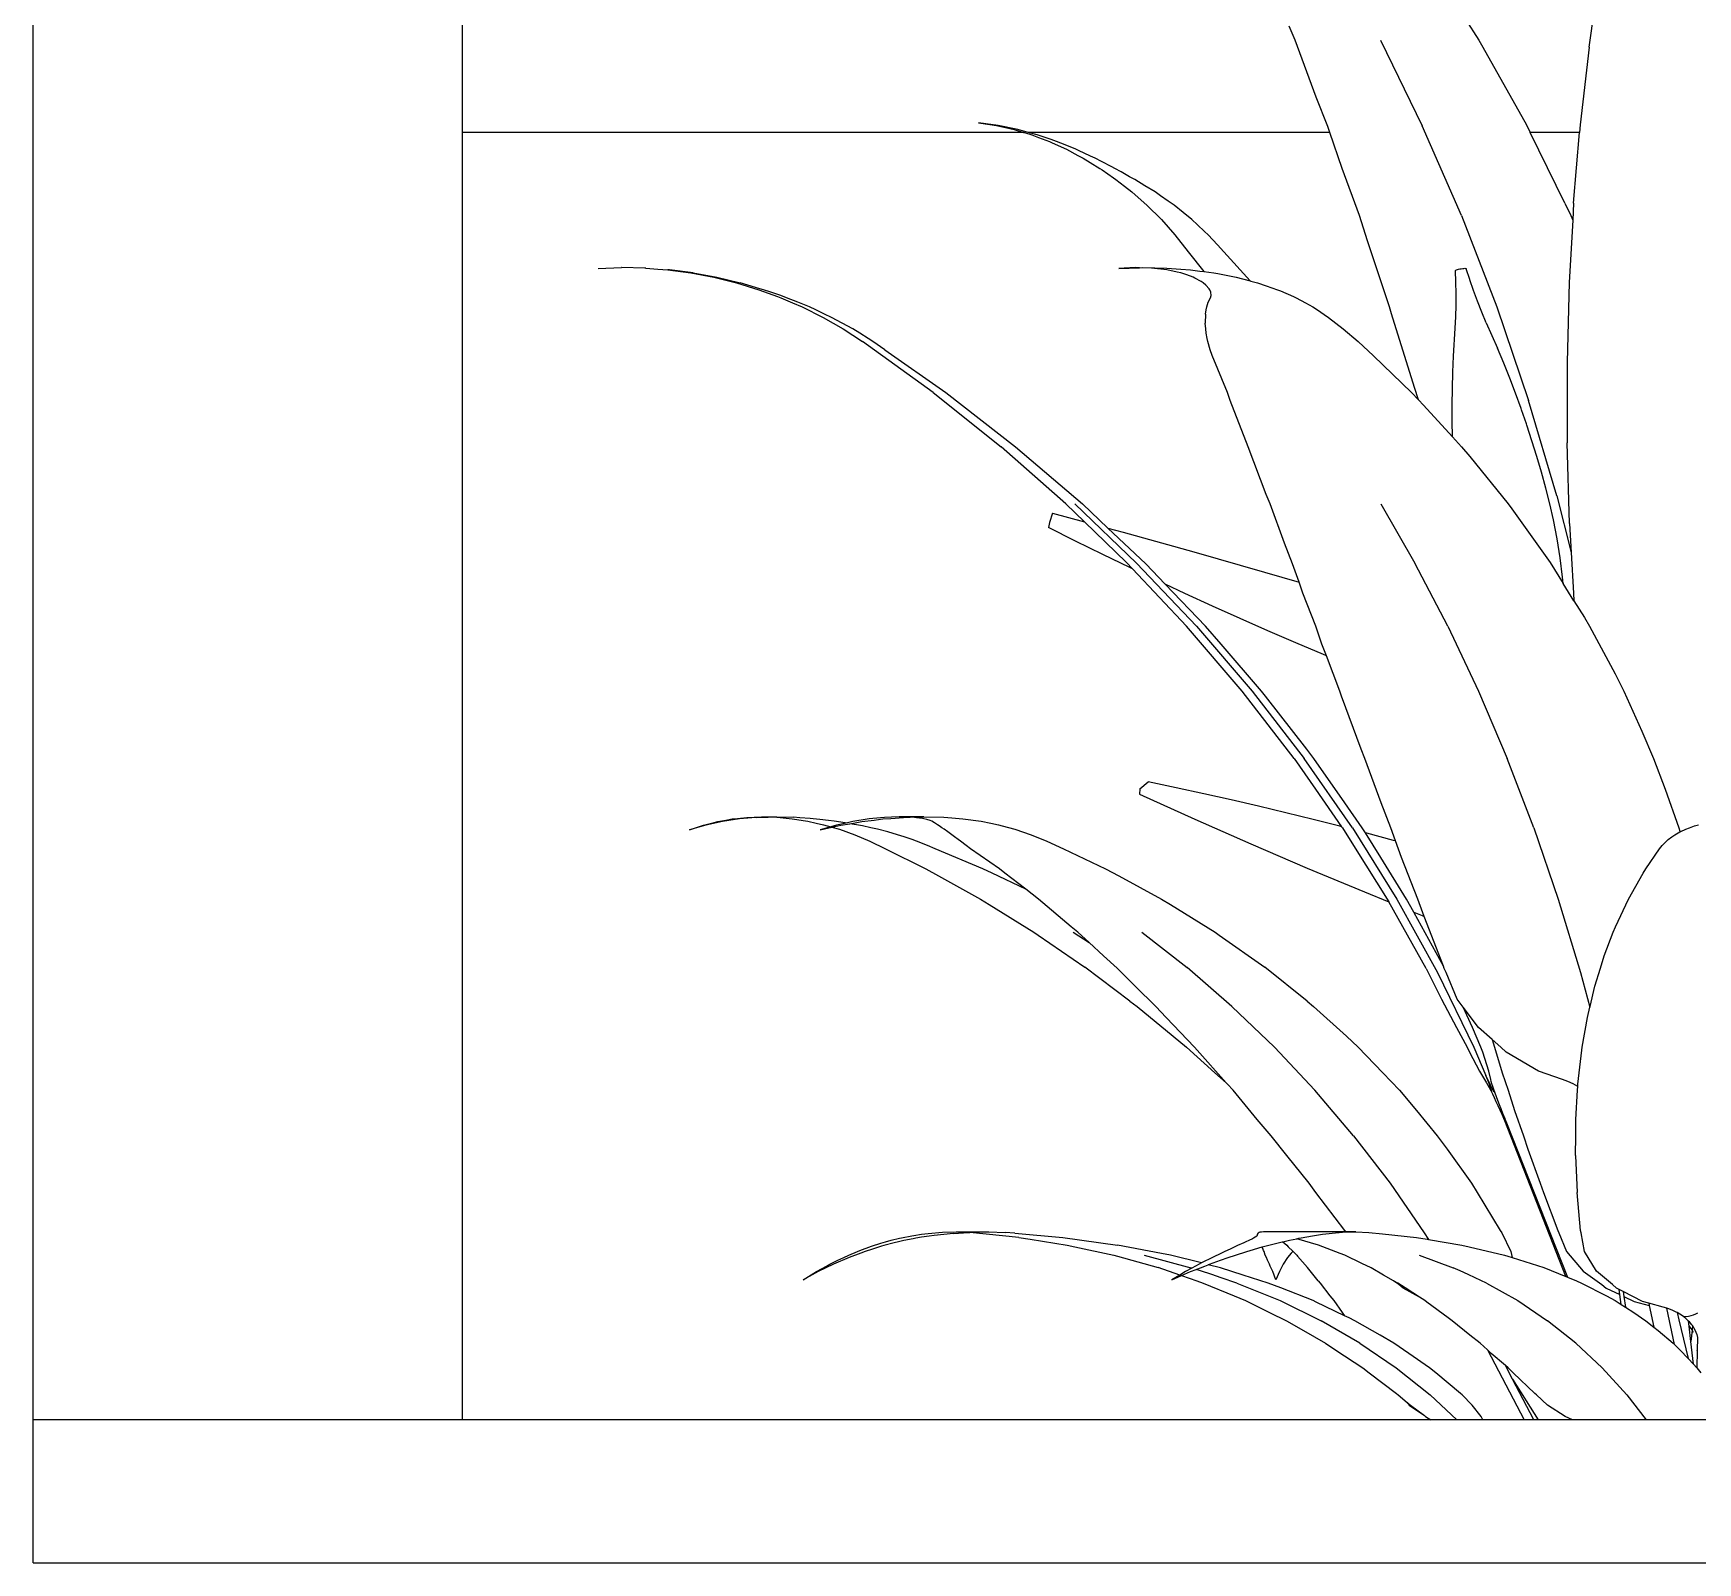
# Model space of a CAD drawing. Header units: metres. Extents: x 244.4 to 340.3, y -4.1 to 64.3.
# Drawn here: x 245.238 to 245.82, y 7.29 to 7.824 of the extents above; entities that cross this region are included whole.
import ezdxf

# ---------------------------------------------------------------- set-up
doc = ezdxf.new("R2010")
doc.units = ezdxf.units.M
doc.layers.add('Edges', color=7, linetype='Continuous')

# ---------------------------------------------------------------- blocks, each defined once
blk = doc.blocks.new('Novo+Sobrado2m fr')
for p, q in [((-10.34992, -1.87774), (-10.34992, 0.87226)), ((-10.19992, -1.42774), (-10.19992, -0.42774)), ((-9.86001, -1.3712), (-9.84457, -1.39553)), ((-9.80603, -1.39799), (-9.80411, -1.38474)), ((-9.90884, -1.39553), (-9.91091, -1.39066)), ((-9.90143, -1.41539), (-9.90884, -1.39553)), ((-9.87892, -1.39553), (-9.86438, -1.42543)), ((-9.84457, -1.39553), (-9.84315, -1.39799)), ((-9.84315, -1.39799), (-9.82796, -1.42509)), ((-9.80603, -1.39799), (-9.80913, -1.42509)), ((-9.89736, -1.42573), (-9.90143, -1.41539)), ((-10.01264, -1.42532), (-10.01955, -1.42434)), ((-10.01955, -1.42434), (-10.01322, -1.42532)), ((-10.01322, -1.42532), (-10.00856, -1.42639)), ((-10.00579, -1.42675), (-10.01264, -1.42532)), ((-9.85069, -1.45683), (-9.86438, -1.42543)), ((-9.82796, -1.42509), (-9.82666, -1.42774)), ((-9.80913, -1.42509), (-9.80935, -1.42774)), ((-10.00373, -1.42774), (-10.19992, -1.42774)), ((-10.19992, -1.87774), (-10.19992, -1.42774)), ((-10.00856, -1.42639), (-10.00697, -1.42675)), ((-10.00697, -1.42675), (-10.00373, -1.42774)), ((-10.00217, -1.42774), (-10.00579, -1.42675)), ((-10.00373, -1.42774), (-10.00346, -1.42782)), ((-10.00346, -1.42782), (-10.00081, -1.42861)), ((-9.89667, -1.42774), (-10.00217, -1.42774)), ((-9.99897, -1.42861), (-10.00217, -1.42774)), ((-10.00081, -1.42861), (-9.99854, -1.42948)), ((-9.9941, -1.43027), (-9.99897, -1.42861)), ((-9.99854, -1.42948), (-9.99473, -1.43091)), ((-9.99473, -1.43091), (-9.99375, -1.43137)), ((-9.99218, -1.43091), (-9.9941, -1.43027)), ((-9.98917, -1.43214), (-9.99218, -1.43091)), ((-9.89667, -1.42774), (-9.89736, -1.42573)), ((-9.89232, -1.44041), (-9.89667, -1.42774)), ((-9.80935, -1.42774), (-9.82666, -1.42774)), ((-9.8145, -1.45251), (-9.82666, -1.42774)), ((-9.81145, -1.45251), (-9.80935, -1.42774)), ((-9.99375, -1.43137), (-9.98875, -1.43364)), ((-9.98542, -1.43364), (-9.98917, -1.43214)), ((-9.98875, -1.43364), (-9.98476, -1.43577)), ((-9.98455, -1.43405), (-9.98542, -1.43364)), ((-9.98476, -1.43577), (-9.98286, -1.43678)), ((-9.98036, -1.436), (-9.98455, -1.43405)), ((-9.98286, -1.43678), (-9.98049, -1.43825)), ((-9.97866, -1.43678), (-9.98036, -1.436)), ((-9.97649, -1.43793), (-9.97866, -1.43678)), ((-9.98049, -1.43825), (-9.97709, -1.44032)), ((-9.97709, -1.44032), (-9.9763, -1.44088)), ((-9.97288, -1.43979), (-9.97649, -1.43793)), ((-9.9763, -1.44088), (-9.97231, -1.44367)), ((-9.97184, -1.44032), (-9.97288, -1.43979)), ((-9.96965, -1.44158), (-9.97184, -1.44032)), ((-9.96668, -1.44325), (-9.96965, -1.44158)), ((-9.88634, -1.45683), (-9.89232, -1.44041)), ((-9.97231, -1.44367), (-9.97145, -1.44426)), ((-9.97145, -1.44426), (-9.9685, -1.44659)), ((-9.9685, -1.44659), (-9.96595, -1.44856)), ((-9.96482, -1.44426), (-9.96668, -1.44325)), ((-9.96595, -1.44856), (-9.96477, -1.4496)), ((-9.9613, -1.44637), (-9.96482, -1.44426)), ((-9.95773, -1.44856), (-9.9613, -1.44637)), ((-9.95585, -1.44986), (-9.95773, -1.44856)), ((-9.96477, -1.4496), (-9.96062, -1.45323)), ((-9.96062, -1.45323), (-9.95558, -1.45824)), ((-9.95318, -1.45174), (-9.95585, -1.44986)), ((-9.95109, -1.45323), (-9.95318, -1.45174)), ((-9.94795, -1.45576), (-9.95109, -1.45323)), ((-9.8145, -1.45251), (-9.81246, -1.45683)), ((-9.81145, -1.45251), (-9.81178, -1.45845)), ((-9.95558, -1.45824), (-9.95086, -1.46358)), ((-9.94492, -1.45824), (-9.94795, -1.45576)), ((-9.94294, -1.46007), (-9.94492, -1.45824)), ((-9.94053, -1.46234), (-9.94294, -1.46007)), ((-9.88355, -1.46568), (-9.88634, -1.45683)), ((-9.85069, -1.45683), (-9.83835, -1.48877)), ((-9.81178, -1.45845), (-9.81298, -1.48019)), ((-9.81246, -1.45683), (-9.81178, -1.45845)), ((-9.95086, -1.46358), (-9.94616, -1.46955)), ((-9.93923, -1.46358), (-9.94053, -1.46234)), ((-9.93598, -1.46704), (-9.93923, -1.46358)), ((-9.8758, -1.48877), (-9.88355, -1.46568)), ((-9.94616, -1.46955), (-9.94071, -1.4764)), ((-9.93375, -1.46946), (-9.93598, -1.46704)), ((-9.92447, -1.47965), (-9.93375, -1.46946)), ((-10.15242, -1.47531), (-10.14431, -1.47502)), ((-10.1442, -1.47502), (-10.14431, -1.47502)), ((-10.1442, -1.47502), (-10.14413, -1.47502)), ((-10.13619, -1.47519), (-10.14413, -1.47502)), ((-10.13582, -1.47519), (-10.13619, -1.47519)), ((-10.13582, -1.47519), (-10.13155, -1.47554)), ((-10.13155, -1.47554), (-10.12809, -1.4758)), ((-10.12752, -1.4758), (-10.12809, -1.4758)), ((-10.12809, -1.4758), (-10.12002, -1.47687)), ((-10.11923, -1.47687), (-10.12752, -1.4758)), ((-10.12002, -1.47687), (-10.11202, -1.47838)), ((-10.11923, -1.47687), (-10.11098, -1.47838)), ((-9.96469, -1.47502), (-9.97041, -1.47531)), ((-9.97041, -1.47531), (-9.96326, -1.47506)), ((-9.96326, -1.47506), (-9.96469, -1.47502)), ((-9.96326, -1.47506), (-9.96207, -1.47502)), ((-9.95905, -1.47519), (-9.96326, -1.47506)), ((-9.96207, -1.47502), (-9.95369, -1.47519)), ((-9.95367, -1.4758), (-9.95905, -1.47519)), ((-9.95369, -1.47519), (-9.94879, -1.47554)), ((-9.95004, -1.47657), (-9.95367, -1.4758)), ((-9.94875, -1.47687), (-9.95004, -1.47657)), ((-9.94879, -1.47554), (-9.94538, -1.4758)), ((-9.94668, -1.47755), (-9.94875, -1.47687)), ((-9.9444, -1.47838), (-9.94668, -1.47755)), ((-9.94538, -1.4758), (-9.94218, -1.47621)), ((-9.94218, -1.47621), (-9.94071, -1.4764)), ((-9.94071, -1.4764), (-9.93725, -1.47687)), ((-9.93725, -1.47687), (-9.93586, -1.47712)), ((-9.93586, -1.47712), (-9.9294, -1.47838)), ((-9.85274, -1.47599), (-9.85263, -1.4759)), ((-9.8526, -1.48004), (-9.85274, -1.47599)), ((-9.85263, -1.4759), (-9.85241, -1.47579)), ((-9.85241, -1.47579), (-9.85208, -1.47568)), ((-9.85208, -1.47568), (-9.85167, -1.47557)), ((-9.85167, -1.47557), (-9.8512, -1.47547)), ((-9.8512, -1.47547), (-9.85071, -1.47538)), ((-9.85071, -1.47538), (-9.85023, -1.47531)), ((-9.85023, -1.47531), (-9.8498, -1.47527)), ((-9.8498, -1.47527), (-9.84943, -1.47525)), ((-9.84943, -1.47525), (-9.84917, -1.47527)), ((-9.84917, -1.47527), (-9.84902, -1.47531)), ((-9.84902, -1.47531), (-9.849, -1.47538)), ((-9.84775, -1.47916), (-9.849, -1.47538)), ((-10.11202, -1.47838), (-10.10409, -1.48034)), ((-10.11098, -1.47838), (-10.10279, -1.48034)), ((-10.10409, -1.48034), (-10.09629, -1.48272)), ((-10.10016, -1.48111), (-10.10279, -1.48034)), ((-10.09588, -1.48237), (-10.10016, -1.48111)), ((-10.09629, -1.48272), (-10.08977, -1.48511)), ((-10.09466, -1.48272), (-10.09588, -1.48237)), ((-10.09208, -1.48362), (-10.09466, -1.48272)), ((-10.08865, -1.48481), (-10.09208, -1.48362)), ((-9.94386, -1.47864), (-9.9444, -1.47838)), ((-9.94167, -1.47985), (-9.94386, -1.47864)), ((-9.94093, -1.48034), (-9.94167, -1.47985)), ((-9.94002, -1.48111), (-9.94093, -1.48034)), ((-9.93889, -1.48237), (-9.94002, -1.48111)), ((-9.93867, -1.48272), (-9.93889, -1.48237)), ((-9.93831, -1.48362), (-9.93867, -1.48272)), ((-9.9382, -1.48481), (-9.93831, -1.48362)), ((-9.9294, -1.47838), (-9.92447, -1.47965)), ((-9.92447, -1.47965), (-9.92426, -1.47971)), ((-9.92426, -1.47971), (-9.92198, -1.48034)), ((-9.92198, -1.48034), (-9.91895, -1.48133)), ((-9.91895, -1.48133), (-9.91496, -1.48272)), ((-9.91496, -1.48272), (-9.91397, -1.48312)), ((-9.91397, -1.48312), (-9.90937, -1.48511)), ((-9.85254, -1.48409), (-9.8526, -1.48004)), ((-9.84773, -1.47921), (-9.84775, -1.47916)), ((-9.84772, -1.47925), (-9.84773, -1.47921)), ((-9.84641, -1.48298), (-9.84772, -1.47925)), ((-9.845, -1.48677), (-9.84641, -1.48298)), ((-9.81298, -1.48019), (-9.81374, -1.5081)), ((-10.08977, -1.48511), (-10.08862, -1.48553)), ((-10.08656, -1.48553), (-10.08865, -1.48481)), ((-10.08862, -1.48553), (-10.08457, -1.48728)), ((-10.08262, -1.48712), (-10.08656, -1.48553)), ((-10.08457, -1.48728), (-10.08112, -1.48876)), ((-10.07856, -1.48876), (-10.08262, -1.48712)), ((-10.08112, -1.48876), (-10.07381, -1.49239)), ((-10.07641, -1.48977), (-10.07856, -1.48876)), ((-9.93995, -1.48977), (-9.93967, -1.48876)), ((-9.93967, -1.48876), (-9.93917, -1.48712)), ((-9.93917, -1.48712), (-9.93841, -1.48553)), ((-9.93841, -1.48553), (-9.9382, -1.48481)), ((-9.90937, -1.48511), (-9.90847, -1.48553)), ((-9.90847, -1.48553), (-9.90518, -1.48728)), ((-9.90518, -1.48728), (-9.90258, -1.48876)), ((-9.90258, -1.48876), (-9.90133, -1.48957)), ((-9.8751, -1.49118), (-9.8758, -1.48877)), ((-9.85266, -1.49219), (-9.85256, -1.48814)), ((-9.85256, -1.48814), (-9.85254, -1.48409)), ((-9.84352, -1.49053), (-9.845, -1.48677)), ((-9.83835, -1.48877), (-9.82722, -1.52147)), ((-10.0733, -1.49123), (-10.07641, -1.48977)), ((-10.07381, -1.49239), (-10.06676, -1.49641)), ((-10.07085, -1.49239), (-10.0733, -1.49123)), ((-10.06711, -1.49442), (-10.07085, -1.49239)), ((-10.06345, -1.49641), (-10.06711, -1.49442)), ((-9.94018, -1.49123), (-9.94027, -1.49442)), ((-9.94006, -1.49641), (-9.94027, -1.49442)), ((-9.94018, -1.49123), (-9.93995, -1.48977)), ((-9.90133, -1.48957), (-9.8972, -1.49239)), ((-9.8972, -1.49239), (-9.89196, -1.49641)), ((-9.86712, -1.51693), (-9.8751, -1.49118)), ((-9.85282, -1.49623), (-9.85266, -1.49219)), ((-9.84197, -1.49426), (-9.84352, -1.49053)), ((-9.84197, -1.49426), (-9.83808, -1.50313)), ((-10.06676, -1.49641), (-10.05999, -1.5008)), ((-10.06101, -1.49792), (-10.06345, -1.49641)), ((-10.05801, -1.49978), (-10.06101, -1.49792)), ((-10.03532, -1.5187), (-10.05999, -1.5008)), ((-10.05638, -1.5008), (-10.05801, -1.49978)), ((-10.0522, -1.50371), (-10.05638, -1.5008)), ((-9.93991, -1.49792), (-9.94006, -1.49641)), ((-9.93956, -1.49978), (-9.93991, -1.49792)), ((-9.93928, -1.5008), (-9.93956, -1.49978)), ((-9.93854, -1.50371), (-9.93928, -1.5008)), ((-9.89196, -1.49641), (-9.8868, -1.5008)), ((-9.8868, -1.5008), (-9.88142, -1.50582)), ((-9.85342, -1.50591), (-9.85282, -1.49623)), ((-10.0522, -1.50371), (-10.03089, -1.5187)), ((-9.93782, -1.50575), (-9.93854, -1.50371)), ((-9.93249, -1.5187), (-9.93782, -1.50575)), ((-9.88142, -1.50582), (-9.86813, -1.5187)), ((-9.85368, -1.51158), (-9.85342, -1.50591)), ((-9.83589, -1.50836), (-9.83808, -1.50313)), ((-9.85384, -1.51726), (-9.85368, -1.51158)), ((-9.83379, -1.51362), (-9.83589, -1.50836)), ((-9.81374, -1.5081), (-9.8137, -1.53621)), ((-9.8657, -1.52124), (-9.86712, -1.51693)), ((-9.85391, -1.52295), (-9.85384, -1.51726)), ((-9.83176, -1.51893), (-9.83379, -1.51362)), ((-10.03532, -1.5187), (-10.01161, -1.53765)), ((-10.03089, -1.5187), (-10.00654, -1.53761)), ((-9.93153, -1.52144), (-9.93249, -1.5187)), ((-9.92519, -1.53761), (-9.93153, -1.52144)), ((-9.86813, -1.5187), (-9.8657, -1.52124)), ((-9.8657, -1.52124), (-9.86389, -1.52314)), ((-9.86389, -1.52314), (-9.85378, -1.53418)), ((-9.85389, -1.52863), (-9.85391, -1.52295)), ((-9.82982, -1.52427), (-9.83176, -1.51893)), ((-9.82967, -1.52471), (-9.82982, -1.52427)), ((-9.81733, -1.55484), (-9.82722, -1.52147)), ((-9.85378, -1.53418), (-9.85389, -1.52863)), ((-9.82797, -1.52965), (-9.82967, -1.52471)), ((-9.82781, -1.53012), (-9.82797, -1.52965)), ((-9.82603, -1.53556), (-9.82781, -1.53012)), ((-9.85378, -1.53418), (-9.8506, -1.53765)), ((-9.82434, -1.54103), (-9.82603, -1.53556)), ((-9.98891, -1.55762), (-10.01161, -1.53765)), ((-10.00654, -1.53761), (-9.98318, -1.55762)), ((-9.91892, -1.55429), (-9.92519, -1.53761)), ((-9.8506, -1.53765), (-9.84778, -1.54099)), ((-9.84778, -1.54099), (-9.83432, -1.55762)), ((-9.82274, -1.54653), (-9.82434, -1.54103)), ((-9.81288, -1.56449), (-9.8137, -1.53621)), ((-9.82122, -1.55205), (-9.82274, -1.54653)), ((-9.8198, -1.55759), (-9.82122, -1.55205)), ((-9.98891, -1.55762), (-9.98248, -1.56385)), ((-9.98585, -1.55762), (-9.96423, -1.57834)), ((-9.97424, -1.56607), (-9.98318, -1.55762)), ((-9.91754, -1.55762), (-9.91892, -1.55429)), ((-9.91255, -1.57138), (-9.91754, -1.55762)), ((-9.8788, -1.55762), (-9.86691, -1.57834)), ((-9.83432, -1.55762), (-9.83305, -1.55932)), ((-9.83305, -1.55932), (-9.81967, -1.57811)), ((-9.81846, -1.56316), (-9.8198, -1.55759)), ((-9.81733, -1.55484), (-9.81231, -1.57462)), ((-9.99464, -1.56413), (-9.99504, -1.56587)), ((-9.9936, -1.56084), (-9.99464, -1.56413)), ((-9.9936, -1.56084), (-9.98248, -1.56385)), ((-9.98248, -1.56385), (-9.96773, -1.57811)), ((-9.8172, -1.56981), (-9.81846, -1.56316)), ((-9.81288, -1.56449), (-9.81231, -1.57462)), ((-9.98558, -1.5706), (-9.99504, -1.56587)), ((-9.97608, -1.57527), (-9.98558, -1.5706)), ((-9.97424, -1.56607), (-9.96895, -1.5675)), ((-9.96105, -1.57855), (-9.97424, -1.56607)), ((-9.96895, -1.5675), (-9.94427, -1.57436)), ((-9.81616, -1.57649), (-9.8172, -1.56981)), ((-9.96654, -1.57987), (-9.97608, -1.57527)), ((-9.94427, -1.57436), (-9.91957, -1.58142)), ((-9.90968, -1.57855), (-9.91255, -1.57138)), ((-9.81533, -1.5832), (-9.81616, -1.57649)), ((-9.81231, -1.57462), (-9.81151, -1.58881)), ((-9.96773, -1.57811), (-9.96569, -1.58028)), ((-9.96569, -1.58028), (-9.96654, -1.57987)), ((-9.96569, -1.58028), (-9.94674, -1.60039)), ((-9.94333, -1.60039), (-9.96423, -1.57834)), ((-9.9542, -1.58571), (-9.96105, -1.57855)), ((-9.91957, -1.58142), (-9.90742, -1.58499)), ((-9.90742, -1.58499), (-9.90968, -1.57855)), ((-9.85541, -1.60039), (-9.86691, -1.57834)), ((-9.81967, -1.57811), (-9.81513, -1.58541)), ((-9.94736, -1.58889), (-9.9542, -1.58571)), ((-9.94015, -1.60039), (-9.9542, -1.58571)), ((-9.90606, -1.58886), (-9.90742, -1.58499)), ((-9.81513, -1.58541), (-9.81533, -1.5832)), ((-9.81133, -1.59151), (-9.81513, -1.58541)), ((-9.93772, -1.59331), (-9.94736, -1.58889)), ((-9.92804, -1.59766), (-9.93772, -1.59331)), ((-9.90158, -1.60039), (-9.90606, -1.58886)), ((-9.81151, -1.58881), (-9.81133, -1.59151)), ((-9.81133, -1.59151), (-9.80769, -1.59736)), ((-9.91834, -1.60194), (-9.92804, -1.59766)), ((-9.80769, -1.59736), (-9.80591, -1.60039)), ((-9.92736, -1.6231), (-9.94674, -1.60039)), ((-9.94333, -1.60039), (-9.92387, -1.6231)), ((-9.9347, -1.60668), (-9.94015, -1.60039)), ((-9.90861, -1.60616), (-9.91834, -1.60194)), ((-9.89942, -1.60668), (-9.90158, -1.60039)), ((-9.85541, -1.60039), (-9.84471, -1.6231)), ((-9.80591, -1.60039), (-9.79699, -1.617)), ((-9.92053, -1.6231), (-9.9347, -1.60668)), ((-9.89886, -1.61031), (-9.90861, -1.60616)), ((-9.8979, -1.61071), (-9.89942, -1.60668)), ((-9.8979, -1.61071), (-9.89886, -1.61031)), ((-9.8932, -1.6231), (-9.8979, -1.61071)), ((-9.79699, -1.617), (-9.79392, -1.6231)), ((-9.90919, -1.64661), (-9.92736, -1.6231)), ((-9.92387, -1.6231), (-9.90566, -1.64661)), ((-9.91917, -1.62483), (-9.92053, -1.6231)), ((-9.89262, -1.62483), (-9.8932, -1.6231)), ((-9.84471, -1.6231), (-9.8347, -1.64661)), ((-9.79392, -1.6231), (-9.78757, -1.637)), ((-9.90477, -1.64334), (-9.91917, -1.62483)), ((-9.88576, -1.64334), (-9.89262, -1.62483)), ((-9.78757, -1.637), (-9.78349, -1.64661)), ((-9.90919, -1.64661), (-9.90172, -1.65732)), ((-9.88876, -1.67086), (-9.90566, -1.64661)), ((-9.90224, -1.64661), (-9.90477, -1.64334)), ((-9.89138, -1.66216), (-9.90224, -1.64661)), ((-9.88444, -1.64661), (-9.88576, -1.64334)), ((-9.87878, -1.66216), (-9.88444, -1.64661)), ((-9.82541, -1.67086), (-9.8347, -1.64661)), ((-9.78349, -1.64661), (-9.7794, -1.65732)), ((-9.96314, -1.65724), (-9.96321, -1.6591)), ((-9.96314, -1.65724), (-9.96017, -1.65475)), ((-9.95045, -1.65681), (-9.96017, -1.65475)), ((-9.94078, -1.65891), (-9.95045, -1.65681)), ((-9.90172, -1.65732), (-9.89255, -1.67045)), ((-9.7794, -1.65732), (-9.77467, -1.67086)), ((-9.96321, -1.6591), (-9.94389, -1.66781)), ((-9.93115, -1.66108), (-9.94078, -1.65891)), ((-9.92157, -1.6633), (-9.93115, -1.66108)), ((-9.91204, -1.66558), (-9.92157, -1.6633)), ((-9.88533, -1.67086), (-9.89138, -1.66216)), ((-9.87531, -1.67086), (-9.87878, -1.66216)), ((-10.11563, -1.66991), (-10.11194, -1.66896)), ((-10.10901, -1.66865), (-10.11481, -1.66991)), ((-10.11194, -1.66896), (-10.11067, -1.66865)), ((-10.11067, -1.66865), (-10.10782, -1.66813)), ((-10.10306, -1.66774), (-10.10901, -1.66865)), ((-10.10782, -1.66813), (-10.10563, -1.66774)), ((-10.10563, -1.66774), (-10.10374, -1.66753)), ((-10.10374, -1.66753), (-10.10052, -1.66719)), ((-10.09869, -1.66734), (-10.10306, -1.66774)), ((-10.10052, -1.66719), (-10.09531, -1.66699)), ((-10.09695, -1.66719), (-10.09869, -1.66734)), ((-10.09695, -1.66719), (-10.09298, -1.66706)), ((-10.09531, -1.66699), (-10.09067, -1.66699)), ((-10.09531, -1.66699), (-10.09298, -1.66706)), ((-10.09001, -1.66715), (-10.09298, -1.66706)), ((-10.09067, -1.66699), (-10.08413, -1.66715)), ((-10.09001, -1.66715), (-10.08781, -1.66737)), ((-10.08781, -1.66737), (-10.08463, -1.66767)), ((-10.08463, -1.66767), (-10.08387, -1.66779)), ((-10.08197, -1.66732), (-10.08413, -1.66715)), ((-10.08387, -1.66779), (-10.08001, -1.66841)), ((-10.07834, -1.66759), (-10.08197, -1.66732)), ((-10.08001, -1.66841), (-10.07918, -1.66854)), ((-10.07918, -1.66854), (-10.07622, -1.6692)), ((-10.07728, -1.66767), (-10.07834, -1.66759)), ((-10.075, -1.66795), (-10.07728, -1.66767)), ((-10.07622, -1.6692), (-10.07365, -1.66977)), ((-10.07188, -1.66832), (-10.075, -1.66795)), ((-10.07365, -1.66977), (-10.07243, -1.67012)), ((-10.0699, -1.66854), (-10.07188, -1.66832)), ((-10.06605, -1.66914), (-10.0699, -1.66854)), ((-10.0658, -1.66918), (-10.0691, -1.66991)), ((-10.06759, -1.66991), (-10.06453, -1.66939)), ((-10.0658, -1.66918), (-10.06605, -1.66914)), ((-10.06337, -1.66865), (-10.0658, -1.66918)), ((-10.06453, -1.66939), (-10.06205, -1.66896)), ((-10.06216, -1.66977), (-10.06453, -1.66939)), ((-10.05774, -1.66774), (-10.06337, -1.66865)), ((-10.06006, -1.6702), (-10.06216, -1.66977)), ((-10.06205, -1.66896), (-10.06028, -1.66865)), ((-10.06028, -1.66865), (-10.056, -1.66813)), ((-10.05379, -1.66734), (-10.05774, -1.66774)), ((-10.056, -1.66813), (-10.05296, -1.66774)), ((-10.05232, -1.66719), (-10.05379, -1.66734)), ((-10.05296, -1.66774), (-10.05015, -1.66753)), ((-10.04996, -1.6671), (-10.05232, -1.66719)), ((-10.05015, -1.66753), (-10.0457, -1.66719)), ((-10.0472, -1.66699), (-10.04996, -1.6671)), ((-10.03857, -1.66699), (-10.0472, -1.66699)), ((-10.0457, -1.66719), (-10.04334, -1.66712)), ((-10.04334, -1.66712), (-10.03857, -1.66699)), ((-10.04257, -1.66715), (-10.04334, -1.66712)), ((-10.04118, -1.66732), (-10.04257, -1.66715)), ((-10.03913, -1.66759), (-10.04118, -1.66732)), ((-10.03861, -1.66767), (-10.03913, -1.66759)), ((-10.03755, -1.66795), (-10.03861, -1.66767)), ((-10.03857, -1.66699), (-10.03165, -1.66715)), ((-10.03636, -1.66832), (-10.03755, -1.66795)), ((-10.0358, -1.66854), (-10.03636, -1.66832)), ((-10.03493, -1.66914), (-10.0358, -1.66854)), ((-10.03387, -1.66977), (-10.03493, -1.66914)), ((-10.0333, -1.6702), (-10.03387, -1.66977)), ((-10.03165, -1.66715), (-10.0288, -1.66737)), ((-10.0288, -1.66737), (-10.02495, -1.66767)), ((-10.02495, -1.66767), (-10.024, -1.66779)), ((-10.024, -1.66779), (-10.01947, -1.66841)), ((-10.01947, -1.66841), (-10.01855, -1.66854)), ((-10.01855, -1.66854), (-10.01522, -1.6692)), ((-10.01522, -1.6692), (-10.0125, -1.66977)), ((-10.0125, -1.66977), (-10.01119, -1.67012)), ((-9.94389, -1.66781), (-9.92434, -1.6764)), ((-9.90256, -1.66791), (-9.91204, -1.66558)), ((-9.89314, -1.67029), (-9.90256, -1.66791)), ((-9.76915, -1.6702), (-9.76777, -1.66977)), ((-10.11481, -1.66991), (-10.12051, -1.67151)), ((-10.12051, -1.67151), (-10.11563, -1.66991)), ((-10.07114, -1.67048), (-10.07481, -1.67151)), ((-10.07481, -1.67151), (-10.07071, -1.6706)), ((-10.07243, -1.67012), (-10.07114, -1.67048)), ((-10.0691, -1.66991), (-10.07114, -1.67048)), ((-10.07071, -1.6706), (-10.06759, -1.66991)), ((-10.07071, -1.6706), (-10.0681, -1.67134)), ((-10.0681, -1.67134), (-10.06268, -1.67325)), ((-10.06268, -1.67325), (-10.05743, -1.6755)), ((-10.05709, -1.67084), (-10.06006, -1.6702)), ((-10.05743, -1.6755), (-10.05201, -1.6782)), ((-10.05478, -1.67134), (-10.05709, -1.67084)), ((-10.05121, -1.6723), (-10.05478, -1.67134)), ((-10.04778, -1.67325), (-10.05121, -1.6723)), ((-10.04547, -1.67402), (-10.04778, -1.67325)), ((-10.04267, -1.67497), (-10.04547, -1.67402)), ((-10.04117, -1.6755), (-10.04267, -1.67497)), ((-10.03729, -1.67707), (-10.04117, -1.6755)), ((-10.03236, -1.67084), (-10.0333, -1.6702)), ((-10.03154, -1.67134), (-10.03236, -1.67084)), ((-10.03025, -1.6723), (-10.03154, -1.67134)), ((-10.02883, -1.67325), (-10.03025, -1.6723)), ((-10.02786, -1.67402), (-10.02883, -1.67325)), ((-10.02656, -1.67497), (-10.02786, -1.67402)), ((-10.0258, -1.6755), (-10.02656, -1.67497)), ((-10.02379, -1.67707), (-10.0258, -1.6755)), ((-10.01119, -1.67012), (-10.00676, -1.67134)), ((-10.00676, -1.67134), (-10.00112, -1.67325)), ((-10.00112, -1.67325), (-9.99556, -1.6755)), ((-9.99556, -1.6755), (-9.98975, -1.6782)), ((-9.89255, -1.67045), (-9.89314, -1.67029)), ((-9.89255, -1.67045), (-9.89226, -1.67086)), ((-9.89226, -1.67086), (-9.88782, -1.67795)), ((-9.88876, -1.67086), (-9.87321, -1.69581)), ((-9.88424, -1.67261), (-9.88533, -1.67086)), ((-9.88377, -1.67273), (-9.88424, -1.67261)), ((-9.87888, -1.68123), (-9.88424, -1.67261)), ((-9.87446, -1.67522), (-9.88377, -1.67273)), ((-9.87367, -1.67544), (-9.87531, -1.67086)), ((-9.87367, -1.67544), (-9.87446, -1.67522)), ((-9.8716, -1.68123), (-9.87367, -1.67544)), ((-9.82541, -1.67086), (-9.81685, -1.69581)), ((-9.78051, -1.67707), (-9.779, -1.6755)), ((-9.779, -1.6755), (-9.7784, -1.67497)), ((-9.7784, -1.67497), (-9.77715, -1.67402)), ((-9.77715, -1.67402), (-9.77602, -1.67325)), ((-9.77602, -1.67325), (-9.7743, -1.6723)), ((-9.77467, -1.67086), (-9.77432, -1.67199)), ((-9.77432, -1.67199), (-9.77396, -1.67214)), ((-9.77432, -1.67199), (-9.77423, -1.67227)), ((-9.7743, -1.6723), (-9.77423, -1.67227)), ((-9.77423, -1.67227), (-9.77396, -1.67214)), ((-9.77396, -1.67214), (-9.77228, -1.67134)), ((-9.77228, -1.67134), (-9.77098, -1.67084)), ((-9.77098, -1.67084), (-9.76915, -1.6702)), ((-10.05201, -1.6782), (-10.03795, -1.68514)), ((-10.03464, -1.67816), (-10.03729, -1.67707)), ((-10.01801, -1.68514), (-10.03464, -1.67816)), ((-10.02228, -1.67816), (-10.02379, -1.67707)), ((-10.01221, -1.68514), (-10.02228, -1.67816)), ((-9.98975, -1.6782), (-9.97513, -1.68514)), ((-9.92434, -1.6764), (-9.90458, -1.68489)), ((-9.88782, -1.67795), (-9.87661, -1.69581)), ((-9.86984, -1.69581), (-9.87888, -1.68123)), ((-9.86588, -1.69581), (-9.8716, -1.68123)), ((-9.78617, -1.68514), (-9.78138, -1.67816)), ((-9.78138, -1.67816), (-9.78051, -1.67707)), ((-10.03795, -1.68514), (-10.03352, -1.68763)), ((-10.01476, -1.68668), (-10.01801, -1.68514)), ((-10.00294, -1.69233), (-10.01476, -1.68668)), ((-10.01028, -1.68668), (-10.01221, -1.68514)), ((-10.00294, -1.69233), (-10.01028, -1.68668)), ((-9.97513, -1.68514), (-9.97046, -1.68763)), ((-9.90458, -1.68489), (-9.8846, -1.69327)), ((-9.79231, -1.69574), (-9.78716, -1.68668)), ((-9.78716, -1.68668), (-9.78617, -1.68514)), ((-10.03352, -1.68763), (-10.01885, -1.69577)), ((-9.99851, -1.69574), (-10.00294, -1.69233)), ((-9.97046, -1.68763), (-9.95552, -1.69577)), ((-10.01885, -1.69577), (-10.01576, -1.6977)), ((-10.01576, -1.6977), (-10.00016, -1.70734)), ((-9.98709, -1.70541), (-9.99851, -1.69574)), ((-9.95552, -1.69577), (-9.95233, -1.6977)), ((-9.95233, -1.6977), (-9.93679, -1.70734)), ((-9.8846, -1.69327), (-9.87608, -1.69676)), ((-9.87661, -1.69581), (-9.87608, -1.69676)), ((-9.86303, -1.72004), (-9.87608, -1.69676)), ((-9.87321, -1.69581), (-9.85904, -1.72138)), ((-9.86734, -1.70034), (-9.86984, -1.69581)), ((-9.86422, -1.70052), (-9.86588, -1.69581)), ((-9.81685, -1.69581), (-9.80906, -1.72138)), ((-9.79683, -1.70541), (-9.79231, -1.69574)), ((-9.86734, -1.70034), (-9.86441, -1.70154)), ((-9.86724, -1.70052), (-9.86734, -1.70034)), ((-9.85699, -1.71922), (-9.86724, -1.70052)), ((-9.86441, -1.70154), (-9.86372, -1.70182)), ((-9.86372, -1.70182), (-9.86422, -1.70052)), ((-9.85699, -1.71922), (-9.86372, -1.70182)), ((-10.00016, -1.70734), (-9.99869, -1.70836)), ((-9.99869, -1.70836), (-9.98229, -1.71959)), ((-9.98474, -1.70734), (-9.98709, -1.70541)), ((-9.98638, -1.70734), (-9.98082, -1.71097)), ((-9.98082, -1.71097), (-9.98474, -1.70734)), ((-9.96242, -1.70734), (-9.94652, -1.71972)), ((-9.93679, -1.70734), (-9.93532, -1.70836)), ((-9.93532, -1.70836), (-9.91941, -1.71959)), ((-9.80073, -1.71557), (-9.79761, -1.70734)), ((-9.79761, -1.70734), (-9.79683, -1.70541)), ((-9.97585, -1.71557), (-9.98082, -1.71097)), ((-9.97107, -1.71985), (-9.97585, -1.71557)), ((-9.80209, -1.71985), (-9.80073, -1.71557)), ((-9.96658, -1.73139), (-9.98229, -1.71959)), ((-9.96477, -1.72617), (-9.97107, -1.71985)), ((-9.93089, -1.73325), (-9.94652, -1.71972)), ((-9.90463, -1.73139), (-9.91941, -1.71959)), ((-9.86303, -1.72004), (-9.86228, -1.72138)), ((-9.86228, -1.72138), (-9.85763, -1.73071)), ((-9.85904, -1.72138), (-9.84629, -1.74752)), ((-9.85667, -1.72004), (-9.85699, -1.71922)), ((-9.85606, -1.72138), (-9.85667, -1.72004)), ((-9.85215, -1.73071), (-9.85606, -1.72138)), ((-9.80906, -1.72138), (-9.80579, -1.73359)), ((-9.80399, -1.72617), (-9.80209, -1.71985)), ((-9.95748, -1.73325), (-9.96477, -1.72617)), ((-9.80571, -1.73325), (-9.80399, -1.72617)), ((-9.96658, -1.73139), (-9.96408, -1.73325)), ((-9.96408, -1.73325), (-9.95146, -1.74368)), ((-9.95384, -1.7372), (-9.95748, -1.73325)), ((-9.93089, -1.73325), (-9.91604, -1.74751)), ((-9.90463, -1.73139), (-9.90236, -1.73325)), ((-9.90236, -1.73325), (-9.89088, -1.74368)), ((-9.85763, -1.73071), (-9.85244, -1.74068)), ((-9.85008, -1.73351), (-9.85215, -1.73071)), ((-9.84681, -1.74068), (-9.85008, -1.73351)), ((-9.84476, -1.74068), (-9.85008, -1.73351)), ((-9.80662, -1.7372), (-9.80579, -1.73359)), ((-9.80579, -1.73359), (-9.80571, -1.73325)), ((-9.94398, -1.74751), (-9.95384, -1.7372)), ((-9.80843, -1.74751), (-9.80662, -1.7372)), ((-9.95146, -1.74368), (-9.94676, -1.74751)), ((-9.89088, -1.74368), (-9.88679, -1.74751)), ((-9.85244, -1.74068), (-9.84869, -1.74752)), ((-9.84389, -1.74752), (-9.84681, -1.74068)), ((-9.83997, -1.74487), (-9.84476, -1.74068)), ((-9.83997, -1.74487), (-9.83909, -1.74751)), ((-9.83694, -1.74752), (-9.83997, -1.74487)), ((-9.94676, -1.74751), (-9.93689, -1.75643)), ((-9.94303, -1.74862), (-9.94398, -1.74751)), ((-9.93296, -1.75994), (-9.94303, -1.74862)), ((-9.91604, -1.74751), (-9.90187, -1.7626)), ((-9.88679, -1.74751), (-9.87816, -1.75643)), ((-9.84869, -1.74752), (-9.84785, -1.74927)), ((-9.84785, -1.74927), (-9.84434, -1.75595)), ((-9.84629, -1.74752), (-9.84211, -1.75738)), ((-9.84325, -1.74927), (-9.84389, -1.74752)), ((-9.84109, -1.75595), (-9.84325, -1.74927)), ((-9.83909, -1.74751), (-9.83644, -1.75643)), ((-9.83502, -1.74927), (-9.83694, -1.74752)), ((-9.82369, -1.75595), (-9.83502, -1.74927)), ((-9.80997, -1.7605), (-9.80861, -1.74862)), ((-9.80861, -1.74862), (-9.80843, -1.74751)), ((-9.93689, -1.75643), (-9.93296, -1.75994)), ((-9.87816, -1.75643), (-9.87237, -1.7626)), ((-9.84434, -1.75595), (-9.8419, -1.75997)), ((-9.84041, -1.7588), (-9.84109, -1.75595)), ((-9.83644, -1.75643), (-9.83432, -1.7626)), ((-9.8153, -1.7588), (-9.82369, -1.75595)), ((-9.93245, -1.7605), (-9.93296, -1.75994)), ((-9.93052, -1.7626), (-9.93245, -1.7605)), ((-9.92205, -1.77278), (-9.93052, -1.7626)), ((-9.88839, -1.77848), (-9.90187, -1.7626)), ((-9.87237, -1.7626), (-9.86642, -1.76961)), ((-9.84176, -1.75824), (-9.84211, -1.75738)), ((-9.84174, -1.75821), (-9.84211, -1.75738)), ((-9.8419, -1.75997), (-9.84146, -1.76075)), ((-9.84142, -1.75908), (-9.84176, -1.75824)), ((-9.84138, -1.75901), (-9.84174, -1.75821)), ((-9.84146, -1.76075), (-9.84096, -1.76167)), ((-9.84111, -1.75987), (-9.84142, -1.75908)), ((-9.84102, -1.75978), (-9.84138, -1.75901)), ((-9.84084, -1.76059), (-9.84111, -1.75987)), ((-9.84068, -1.76049), (-9.84102, -1.75978)), ((-9.84096, -1.76167), (-9.84043, -1.76272)), ((-9.84061, -1.76124), (-9.84084, -1.76059)), ((-9.84036, -1.76115), (-9.84068, -1.76049)), ((-9.84043, -1.7618), (-9.84061, -1.76124)), ((-9.84029, -1.76226), (-9.84043, -1.7618)), ((-9.84043, -1.76272), (-9.83985, -1.76388)), ((-9.84043, -1.76272), (-9.84029, -1.76288)), ((-9.84023, -1.7595), (-9.84041, -1.7588)), ((-9.84006, -1.76174), (-9.84036, -1.76115)), ((-9.84021, -1.7626), (-9.84029, -1.76226)), ((-9.84029, -1.76288), (-9.84021, -1.76291)), ((-9.83999, -1.76034), (-9.84023, -1.7595)), ((-9.84018, -1.76282), (-9.84021, -1.7626)), ((-9.84021, -1.76291), (-9.84018, -1.76282)), ((-9.83979, -1.76225), (-9.84006, -1.76174)), ((-9.83969, -1.76129), (-9.83999, -1.76034)), ((-9.83954, -1.76269), (-9.83979, -1.76225)), ((-9.83934, -1.76236), (-9.83969, -1.76129)), ((-9.83933, -1.76304), (-9.83954, -1.76269)), ((-9.83893, -1.76354), (-9.83934, -1.76236)), ((-9.83432, -1.7626), (-9.83215, -1.76961)), ((-9.81345, -1.7595), (-9.8153, -1.7588)), ((-9.81164, -1.76034), (-9.81345, -1.7595)), ((-9.81002, -1.76122), (-9.81164, -1.76034)), ((-9.81069, -1.77278), (-9.8101, -1.7626)), ((-9.8101, -1.7626), (-9.81002, -1.76122)), ((-9.81002, -1.76122), (-9.80997, -1.7605)), ((-9.83985, -1.76388), (-9.83924, -1.76515)), ((-9.83916, -1.7633), (-9.83933, -1.76304)), ((-9.83924, -1.76515), (-9.83859, -1.76651)), ((-9.83902, -1.76347), (-9.83916, -1.7633)), ((-9.83893, -1.76354), (-9.83902, -1.76347)), ((-9.83847, -1.76482), (-9.83893, -1.76354)), ((-9.83859, -1.76651), (-9.83793, -1.76794)), ((-9.83796, -1.76618), (-9.83847, -1.76482)), ((-9.83741, -1.76762), (-9.83796, -1.76618)), ((-9.83793, -1.76794), (-9.83725, -1.76944)), ((-9.83683, -1.76913), (-9.83741, -1.76762)), ((-9.91714, -1.77848), (-9.92205, -1.77278)), ((-9.86642, -1.76961), (-9.85916, -1.77848)), ((-9.83725, -1.76944), (-9.83657, -1.77099)), ((-9.83621, -1.7707), (-9.83683, -1.76913)), ((-9.83657, -1.77099), (-9.83583, -1.77255)), ((-9.83556, -1.7723), (-9.83621, -1.7707)), ((-9.83556, -1.77325), (-9.83583, -1.77255)), ((-9.83556, -1.7723), (-9.83545, -1.77257)), ((-9.81413, -1.82773), (-9.83556, -1.77325)), ((-9.83545, -1.77257), (-9.83488, -1.77394)), ((-9.83488, -1.77394), (-9.81365, -1.82793)), ((-9.83215, -1.76961), (-9.82901, -1.77848)), ((-9.81073, -1.77848), (-9.81069, -1.77278)), ((-9.91175, -1.78539), (-9.91714, -1.77848)), ((-9.88839, -1.77848), (-9.87564, -1.79511)), ((-9.85916, -1.77848), (-9.85567, -1.78321)), ((-9.82901, -1.77848), (-9.82748, -1.78321)), ((-9.81077, -1.78539), (-9.81073, -1.77848)), ((-9.90389, -1.79511), (-9.91175, -1.78539)), ((-9.85567, -1.78321), (-9.84721, -1.79511)), ((-9.82748, -1.78321), (-9.82313, -1.79511)), ((-9.81077, -1.78539), (-9.81022, -1.79831)), ((-9.90155, -1.79831), (-9.90389, -1.79511)), ((-9.87564, -1.79511), (-9.86366, -1.81246)), ((-9.84721, -1.79511), (-9.8452, -1.79831)), ((-9.82313, -1.79511), (-9.82201, -1.79831)), ((-9.89148, -1.81155), (-9.90155, -1.79831)), ((-9.8452, -1.79831), (-9.83711, -1.81155)), ((-9.82201, -1.79831), (-9.81703, -1.81155)), ((-9.80904, -1.81155), (-9.81022, -1.79831)), ((-10.05201, -1.81555), (-10.04998, -1.81502)), ((-10.04998, -1.81502), (-10.04706, -1.81428)), ((-10.04558, -1.81514), (-10.04751, -1.81555)), ((-10.04706, -1.81428), (-10.04637, -1.81414)), ((-10.04637, -1.81414), (-10.04284, -1.81345)), ((-10.04237, -1.81447), (-10.04558, -1.81514)), ((-10.04284, -1.81345), (-10.04208, -1.8133)), ((-10.04143, -1.81428), (-10.04237, -1.81447)), ((-10.04208, -1.8133), (-10.0394, -1.81293)), ((-10.03943, -1.81397), (-10.04143, -1.81428)), ((-10.03669, -1.81355), (-10.03943, -1.81397)), ((-10.0394, -1.81293), (-10.03708, -1.81261)), ((-10.03708, -1.81261), (-10.0321, -1.81222)), ((-10.03497, -1.8133), (-10.03669, -1.81355)), ((-10.03165, -1.81296), (-10.03497, -1.8133)), ((-10.0321, -1.81222), (-10.02726, -1.81212)), ((-10.02827, -1.81261), (-10.03165, -1.81296)), ((-10.02827, -1.81261), (-10.02304, -1.81229)), ((-10.02726, -1.81212), (-10.01583, -1.81212)), ((-10.02726, -1.81212), (-10.02304, -1.81229)), ((-10.02304, -1.81229), (-10.02258, -1.81231)), ((-10.00535, -1.81405), (-10.02258, -1.81231)), ((-10.01583, -1.81212), (-10.01012, -1.81231)), ((-10.00677, -1.81259), (-10.01012, -1.81231)), ((-10.00677, -1.81259), (-9.99006, -1.81405)), ((-10.00535, -1.81405), (-10.00144, -1.81467)), ((-10.00144, -1.81467), (-9.98854, -1.8167)), ((-9.99006, -1.81405), (-9.97088, -1.81669)), ((-9.92504, -1.81514), (-9.926, -1.81555)), ((-9.9237, -1.81447), (-9.92504, -1.81514)), ((-9.92339, -1.81428), (-9.9237, -1.81447)), ((-9.92279, -1.81397), (-9.92339, -1.81428)), ((-9.92225, -1.81355), (-9.92279, -1.81397)), ((-9.9221, -1.8133), (-9.92225, -1.81355)), ((-9.92207, -1.81296), (-9.9221, -1.8133)), ((-9.92184, -1.81261), (-9.92207, -1.81296)), ((-9.92172, -1.8125), (-9.92184, -1.81261)), ((-9.92142, -1.81234), (-9.92172, -1.8125)), ((-9.92109, -1.81222), (-9.92142, -1.81234)), ((-9.92058, -1.81217), (-9.92109, -1.81222)), ((-9.91989, -1.81212), (-9.92058, -1.81217)), ((-9.89101, -1.81212), (-9.91989, -1.81212)), ((-9.91314, -1.81552), (-9.9108, -1.81502)), ((-9.9108, -1.81502), (-9.90827, -1.81446)), ((-9.90827, -1.81446), (-9.90748, -1.81428)), ((-9.90061, -1.81669), (-9.90827, -1.81446)), ((-9.90748, -1.81428), (-9.90666, -1.81414)), ((-9.90666, -1.81414), (-9.90279, -1.81345)), ((-9.90279, -1.81345), (-9.90202, -1.8133)), ((-9.90202, -1.8133), (-9.89921, -1.81293)), ((-9.89921, -1.81293), (-9.89696, -1.81261)), ((-9.89696, -1.81261), (-9.89588, -1.81253)), ((-9.89588, -1.81253), (-9.89224, -1.81222)), ((-9.89224, -1.81222), (-9.88762, -1.81212)), ((-9.89101, -1.81212), (-9.89148, -1.81155)), ((-9.88762, -1.81212), (-9.89101, -1.81212)), ((-9.88762, -1.81212), (-9.88306, -1.81231)), ((-9.88306, -1.81231), (-9.87829, -1.8128)), ((-9.87829, -1.8128), (-9.86641, -1.81405)), ((-9.86641, -1.81405), (-9.86261, -1.81467)), ((-9.86366, -1.81246), (-9.86224, -1.81474)), ((-9.86261, -1.81467), (-9.86224, -1.81474)), ((-9.86224, -1.81474), (-9.85057, -1.8167)), ((-9.83711, -1.81155), (-9.8366, -1.81246)), ((-9.8366, -1.81246), (-9.83341, -1.81889)), ((-9.81703, -1.81155), (-9.81662, -1.81246)), ((-9.81662, -1.81246), (-9.8139, -1.81889)), ((-9.80886, -1.81246), (-9.80904, -1.81155)), ((-9.80768, -1.81889), (-9.80886, -1.81246)), ((-10.06466, -1.82102), (-10.07014, -1.82337)), ((-10.0687, -1.82202), (-10.06663, -1.82102)), ((-10.06663, -1.82102), (-10.06484, -1.82022)), ((-10.06484, -1.82022), (-10.06181, -1.81892)), ((-10.06066, -1.81951), (-10.06466, -1.82102)), ((-10.06181, -1.81892), (-10.06101, -1.81862)), ((-10.06101, -1.81862), (-10.05694, -1.8171)), ((-10.05908, -1.81892), (-10.06066, -1.81951)), ((-10.05654, -1.8181), (-10.05908, -1.81892)), ((-10.05694, -1.8171), (-10.05361, -1.81604)), ((-10.05338, -1.8171), (-10.05654, -1.8181)), ((-10.05361, -1.81604), (-10.05201, -1.81555)), ((-10.05262, -1.81689), (-10.05338, -1.8171)), ((-10.04899, -1.81593), (-10.05262, -1.81689)), ((-10.04751, -1.81555), (-10.04899, -1.81593)), ((-9.98854, -1.8167), (-9.98584, -1.81729)), ((-9.98584, -1.81729), (-9.97219, -1.82024)), ((-9.97219, -1.82024), (-9.97092, -1.8206)), ((-9.97092, -1.8206), (-9.95667, -1.82457)), ((-9.95547, -1.81965), (-9.97088, -1.81669)), ((-9.96163, -1.82024), (-9.94524, -1.82462)), ((-9.95243, -1.82024), (-9.95547, -1.81965)), ((-9.94158, -1.82296), (-9.95243, -1.82024)), ((-9.93775, -1.82102), (-9.94158, -1.82296)), ((-9.93456, -1.81951), (-9.93775, -1.82102)), ((-9.93491, -1.82202), (-9.93218, -1.82102)), ((-9.9334, -1.81892), (-9.93456, -1.81951)), ((-9.93153, -1.8181), (-9.9334, -1.81892)), ((-9.93218, -1.82102), (-9.92965, -1.82022)), ((-9.92941, -1.8171), (-9.93153, -1.8181)), ((-9.92965, -1.82022), (-9.92568, -1.81892)), ((-9.92891, -1.81689), (-9.92941, -1.8171)), ((-9.92676, -1.81593), (-9.92891, -1.81689)), ((-9.926, -1.81555), (-9.92676, -1.81593)), ((-9.92568, -1.81892), (-9.92458, -1.81862)), ((-9.92458, -1.81862), (-9.9203, -1.81737)), ((-9.9203, -1.81737), (-9.91935, -1.8171)), ((-9.91987, -1.81862), (-9.9203, -1.81737)), ((-9.91969, -1.81892), (-9.91987, -1.81862)), ((-9.91923, -1.82022), (-9.91969, -1.81892)), ((-9.91935, -1.8171), (-9.91516, -1.81604)), ((-9.91878, -1.82102), (-9.91923, -1.82022)), ((-9.91844, -1.82202), (-9.91878, -1.82102)), ((-9.91516, -1.81604), (-9.91329, -1.81555)), ((-9.91329, -1.81555), (-9.91314, -1.81552)), ((-9.91314, -1.81552), (-9.91168, -1.8167)), ((-9.91153, -1.82102), (-9.91304, -1.82337)), ((-9.91168, -1.8167), (-9.91119, -1.81729)), ((-9.91025, -1.81951), (-9.91153, -1.82102)), ((-9.91119, -1.81729), (-9.90959, -1.81887)), ((-9.90965, -1.81892), (-9.91025, -1.81951)), ((-9.90959, -1.81887), (-9.90965, -1.81892)), ((-9.90959, -1.81887), (-9.90822, -1.82024)), ((-9.90822, -1.82024), (-9.90795, -1.8206)), ((-9.90795, -1.8206), (-9.90446, -1.82457)), ((-9.89304, -1.81965), (-9.90061, -1.81669)), ((-9.89144, -1.82024), (-9.89304, -1.81965)), ((-9.88549, -1.82315), (-9.89144, -1.82024)), ((-9.86545, -1.82024), (-9.85356, -1.82462)), ((-9.85057, -1.8167), (-9.848, -1.81729)), ((-9.848, -1.81729), (-9.83562, -1.82024)), ((-9.83562, -1.82024), (-9.83444, -1.8206)), ((-9.83444, -1.8206), (-9.83292, -1.82108)), ((-9.83341, -1.81889), (-9.83292, -1.82108)), ((-9.83292, -1.82108), (-9.82192, -1.82457)), ((-9.8139, -1.81889), (-9.8081, -1.82577)), ((-9.8034, -1.82577), (-9.80768, -1.81889)), ((-10.07552, -1.82598), (-10.08084, -1.82883)), ((-10.08084, -1.82883), (-10.07615, -1.82598)), ((-10.07615, -1.82598), (-10.07262, -1.82402)), ((-10.07014, -1.82337), (-10.07552, -1.82598)), ((-10.07262, -1.82402), (-10.07141, -1.82337)), ((-10.07141, -1.82337), (-10.0687, -1.82202)), ((-9.94914, -1.82716), (-9.95667, -1.82457)), ((-9.94716, -1.82598), (-9.94914, -1.82716)), ((-9.94856, -1.82735), (-9.9454, -1.82598)), ((-9.94488, -1.82474), (-9.94716, -1.82598)), ((-9.9454, -1.82598), (-9.94344, -1.82522)), ((-9.94488, -1.82474), (-9.94524, -1.82462)), ((-9.94238, -1.82337), (-9.94488, -1.82474)), ((-9.94344, -1.82522), (-9.94036, -1.82402)), ((-9.94194, -1.82571), (-9.94344, -1.82522)), ((-9.94158, -1.82296), (-9.94238, -1.82337)), ((-9.93798, -1.82704), (-9.94194, -1.82571)), ((-9.94036, -1.82402), (-9.93923, -1.82356)), ((-9.93923, -1.82356), (-9.93878, -1.82337)), ((-9.93488, -1.82466), (-9.93923, -1.82356)), ((-9.93878, -1.82337), (-9.93491, -1.82202)), ((-9.92698, -1.82716), (-9.93488, -1.82466)), ((-9.91773, -1.82337), (-9.91844, -1.82202)), ((-9.91754, -1.82402), (-9.91773, -1.82337)), ((-9.91661, -1.82598), (-9.91754, -1.82402)), ((-9.9155, -1.82883), (-9.91661, -1.82598)), ((-9.91432, -1.82598), (-9.9155, -1.82883)), ((-9.91304, -1.82337), (-9.91432, -1.82598)), ((-9.90073, -1.82923), (-9.90446, -1.82457)), ((-9.88221, -1.82466), (-9.88549, -1.82315)), ((-9.87795, -1.82716), (-9.88221, -1.82466)), ((-9.85117, -1.82571), (-9.85356, -1.82462)), ((-9.84829, -1.82704), (-9.85117, -1.82571)), ((-9.82192, -1.82457), (-9.81413, -1.82773)), ((-9.8081, -1.82577), (-9.80163, -1.83048)), ((-9.79786, -1.83048), (-9.8034, -1.82577)), ((-9.94914, -1.82716), (-9.95196, -1.82883)), ((-9.95196, -1.82883), (-9.94856, -1.82735)), ((-9.94856, -1.82735), (-9.94312, -1.82923)), ((-9.94312, -1.82923), (-9.94096, -1.82996)), ((-9.94096, -1.82996), (-9.93015, -1.83447)), ((-9.93465, -1.82814), (-9.93798, -1.82704)), ((-9.9292, -1.82996), (-9.93465, -1.82814)), ((-9.9292, -1.82996), (-9.91407, -1.83612)), ((-9.91824, -1.82996), (-9.92698, -1.82716)), ((-9.91386, -1.83167), (-9.91824, -1.82996)), ((-9.90256, -1.83612), (-9.91386, -1.83167)), ((-9.90073, -1.82923), (-9.90006, -1.82996)), ((-9.90006, -1.82996), (-9.89672, -1.83447)), ((-9.87437, -1.82914), (-9.87795, -1.82716)), ((-9.87256, -1.83048), (-9.87437, -1.82914)), ((-9.87289, -1.82996), (-9.87437, -1.82914)), ((-9.87039, -1.83167), (-9.87289, -1.82996)), ((-9.87101, -1.83171), (-9.87256, -1.83048)), ((-9.86532, -1.83494), (-9.87101, -1.83171)), ((-9.86532, -1.83494), (-9.87039, -1.83167)), ((-9.84588, -1.82814), (-9.84829, -1.82704)), ((-9.84193, -1.82996), (-9.84588, -1.82814)), ((-9.84193, -1.82996), (-9.83095, -1.83612)), ((-9.81413, -1.82773), (-9.81365, -1.82793)), ((-9.81365, -1.82793), (-9.81045, -1.82923)), ((-9.81045, -1.82923), (-9.80872, -1.82996)), ((-9.80872, -1.82996), (-9.79996, -1.83447)), ((-9.80163, -1.83048), (-9.80002, -1.83171)), ((-9.80002, -1.83171), (-9.79529, -1.83397)), ((-9.79646, -1.83171), (-9.79786, -1.83048)), ((-9.79555, -1.83217), (-9.79646, -1.83171)), ((-9.79529, -1.83397), (-9.79555, -1.83217)), ((-9.79413, -1.8329), (-9.79555, -1.83217)), ((-9.93015, -1.83447), (-9.92613, -1.83612)), ((-9.92613, -1.83612), (-9.91775, -1.84027)), ((-9.91407, -1.83612), (-9.89972, -1.84313)), ((-9.90146, -1.83664), (-9.90256, -1.83612)), ((-9.89151, -1.8414), (-9.90146, -1.83664)), ((-9.89672, -1.83447), (-9.89531, -1.83612)), ((-9.89531, -1.83612), (-9.89241, -1.84027)), ((-9.86348, -1.83612), (-9.86532, -1.83494)), ((-9.86281, -1.83664), (-9.86348, -1.83612)), ((-9.8553, -1.84216), (-9.86281, -1.83664)), ((-9.83095, -1.83612), (-9.82053, -1.84313)), ((-9.79996, -1.83447), (-9.79688, -1.83612)), ((-9.79688, -1.83612), (-9.79478, -1.83747)), ((-9.79478, -1.83747), (-9.79529, -1.83397)), ((-9.79478, -1.83747), (-9.79333, -1.83841)), ((-9.79413, -1.8329), (-9.79387, -1.83465)), ((-9.78735, -1.83638), (-9.79413, -1.8329)), ((-9.79387, -1.83465), (-9.79026, -1.83638)), ((-9.79387, -1.83465), (-9.79333, -1.83841)), ((-9.79333, -1.83841), (-9.79043, -1.84027)), ((-9.79026, -1.83638), (-9.78504, -1.8378)), ((-9.78522, -1.83697), (-9.78735, -1.83638)), ((-9.78012, -1.83837), (-9.78522, -1.83697)), ((-9.78522, -1.83697), (-9.78504, -1.8378)), ((-9.78504, -1.8378), (-9.78341, -1.84535)), ((-9.77889, -1.83875), (-9.78012, -1.83837)), ((-9.91775, -1.84027), (-9.91188, -1.84313)), ((-9.91188, -1.84313), (-9.90589, -1.84659)), ((-9.88616, -1.85097), (-9.89972, -1.84313)), ((-9.89241, -1.84027), (-9.89151, -1.8414)), ((-9.88991, -1.84216), (-9.89151, -1.8414)), ((-9.8879, -1.84313), (-9.88991, -1.84216)), ((-9.87914, -1.84816), (-9.8879, -1.84313)), ((-9.85389, -1.84313), (-9.8553, -1.84216)), ((-9.84779, -1.84816), (-9.85389, -1.84313)), ((-9.8107, -1.85097), (-9.82053, -1.84313)), ((-9.79043, -1.84027), (-9.78618, -1.84313)), ((-9.78618, -1.84313), (-9.78341, -1.84535)), ((-9.77614, -1.85149), (-9.77889, -1.83875)), ((-9.77854, -1.83886), (-9.77889, -1.83875)), ((-9.77703, -1.83945), (-9.77854, -1.83886)), ((-9.77561, -1.84011), (-9.77703, -1.83945)), ((-9.7753, -1.84029), (-9.77561, -1.84011)), ((-9.7753, -1.84029), (-9.77471, -1.84278)), ((-9.77428, -1.84086), (-9.7753, -1.84029)), ((-9.77471, -1.84278), (-9.77143, -1.85636)), ((-9.77306, -1.84169), (-9.77428, -1.84086)), ((-9.77306, -1.84169), (-9.77215, -1.84164)), ((-9.77195, -1.84258), (-9.77306, -1.84169)), ((-9.77215, -1.84164), (-9.77125, -1.84152)), ((-9.77125, -1.84326), (-9.77195, -1.84258)), ((-9.77125, -1.84152), (-9.77037, -1.84134)), ((-9.77097, -1.84354), (-9.77125, -1.84326)), ((-9.77105, -1.845), (-9.77125, -1.84326)), ((-9.77012, -1.84455), (-9.77097, -1.84354)), ((-9.77037, -1.84134), (-9.76953, -1.84109)), ((-9.76953, -1.84109), (-9.76873, -1.84079)), ((-9.76873, -1.84079), (-9.76799, -1.84043)), ((-9.90589, -1.84659), (-9.89821, -1.85097)), ((-9.87431, -1.85097), (-9.87914, -1.84816)), ((-9.84417, -1.85097), (-9.84779, -1.84816)), ((-9.78341, -1.84535), (-9.78185, -1.84659)), ((-9.78185, -1.84659), (-9.77666, -1.85097)), ((-9.77105, -1.845), (-9.77045, -1.84582)), ((-9.77043, -1.85043), (-9.77105, -1.845)), ((-9.77045, -1.84582), (-9.77007, -1.84648)), ((-9.77007, -1.84648), (-9.77043, -1.85043)), ((-9.76992, -1.84485), (-9.77012, -1.84455)), ((-9.76992, -1.84485), (-9.77007, -1.84648)), ((-9.77007, -1.84648), (-9.76983, -1.8469)), ((-9.76941, -1.8456), (-9.76992, -1.84485)), ((-9.76983, -1.8469), (-9.76972, -1.84716)), ((-9.76885, -1.8467), (-9.76941, -1.8456)), ((-9.76843, -1.84782), (-9.76885, -1.8467)), ((-9.76843, -1.84782), (-9.76838, -1.84801)), ((-9.76838, -1.84801), (-9.76816, -1.84896)), ((-9.76816, -1.84896), (-9.76825, -1.8536)), ((-9.89821, -1.85097), (-9.89454, -1.85343)), ((-9.89454, -1.85343), (-9.88517, -1.85962)), ((-9.88616, -1.85097), (-9.87345, -1.85962)), ((-9.86907, -1.85456), (-9.87431, -1.85097)), ((-9.86181, -1.85962), (-9.86907, -1.85456)), ((-9.84158, -1.85333), (-9.84417, -1.85097)), ((-9.84158, -1.85333), (-9.82875, -1.87774)), ((-9.84023, -1.85456), (-9.84158, -1.85333)), ((-9.83526, -1.85884), (-9.84023, -1.85456)), ((-9.8107, -1.85097), (-9.80147, -1.85962)), ((-9.77666, -1.85097), (-9.77614, -1.85149)), ((-9.77614, -1.85149), (-9.7742, -1.85343)), ((-9.7742, -1.85343), (-9.77143, -1.85636)), ((-9.76953, -1.85838), (-9.77043, -1.85043)), ((-9.76825, -1.8536), (-9.76836, -1.85962)), ((-9.76825, -1.8536), (-9.76829, -1.85338)), ((-9.88517, -1.85962), (-9.8829, -1.86136)), ((-9.8829, -1.86136), (-9.87343, -1.86856)), ((-9.87345, -1.85962), (-9.86161, -1.86906)), ((-9.85968, -1.86136), (-9.86181, -1.85962)), ((-9.85102, -1.86856), (-9.85968, -1.86136)), ((-9.83279, -1.86355), (-9.83526, -1.85884)), ((-9.83436, -1.85962), (-9.83526, -1.85884)), ((-9.83262, -1.86136), (-9.83436, -1.85962)), ((-9.82499, -1.86856), (-9.83262, -1.86136)), ((-9.80147, -1.85962), (-9.79288, -1.86906)), ((-9.77143, -1.85636), (-9.76953, -1.85838)), ((-9.76953, -1.85838), (-9.76836, -1.85962)), ((-9.76836, -1.85962), (-9.76701, -1.86136)), ((-9.83279, -1.86355), (-9.82389, -1.87774)), ((-9.82533, -1.87774), (-9.83279, -1.86355)), ((-9.87343, -1.86856), (-9.87276, -1.86906)), ((-9.87276, -1.86906), (-9.86967, -1.87171)), ((-9.86967, -1.87171), (-9.86893, -1.8727)), ((-9.86967, -1.87171), (-9.86852, -1.8727)), ((-9.86893, -1.8727), (-9.8636, -1.87632)), ((-9.86852, -1.8727), (-9.8636, -1.87632)), ((-9.86161, -1.86906), (-9.8523, -1.87774)), ((-9.85045, -1.86906), (-9.85102, -1.86856)), ((-9.84687, -1.8727), (-9.85045, -1.86906)), ((-9.84382, -1.87659), (-9.84687, -1.8727)), ((-9.8244, -1.86906), (-9.82499, -1.86856)), ((-9.82062, -1.8727), (-9.8244, -1.86906)), ((-9.81443, -1.87659), (-9.82062, -1.8727)), ((-9.79288, -1.86906), (-9.78612, -1.87774)), ((-10.19992, -1.87774), (-10.34992, -1.87774)), ((-10.34992, -1.92774), (-10.34992, -1.87774)), ((-9.86139, -1.87774), (-10.19992, -1.87774)), ((-9.8636, -1.87632), (-9.86322, -1.87659)), ((-9.86322, -1.87659), (-9.86139, -1.87774)), ((-9.8523, -1.87774), (-9.86139, -1.87774)), ((-9.8432, -1.87774), (-9.8523, -1.87774)), ((-9.8432, -1.87774), (-9.84382, -1.87659)), ((-9.82875, -1.87774), (-9.8432, -1.87774)), ((-9.82533, -1.87774), (-9.82875, -1.87774)), ((-9.82389, -1.87774), (-9.82533, -1.87774)), ((-9.81183, -1.87774), (-9.82389, -1.87774)), ((-9.81183, -1.87774), (-9.81443, -1.87659)), ((-9.78612, -1.87774), (-9.81183, -1.87774)), ((-9.76044, -1.87774), (-9.78612, -1.87774)), ((-10.34992, -1.92774), (-10.19992, -1.92774)), ((-10.19992, -1.92774), (-9.81286, -1.92774)), ((-9.84199, -1.92774), (-6.89978, -1.92774))]:
    blk.add_line(p, q)

msp = doc.modelspace()

# ---------------------------------------------------------------- block references
at = {"layer": 'Edges'}
msp.add_blockref('Novo+Sobrado2m fr', (255.5882, 9.21727), dxfattribs=at)

doc.saveas('drawing.dxf')
